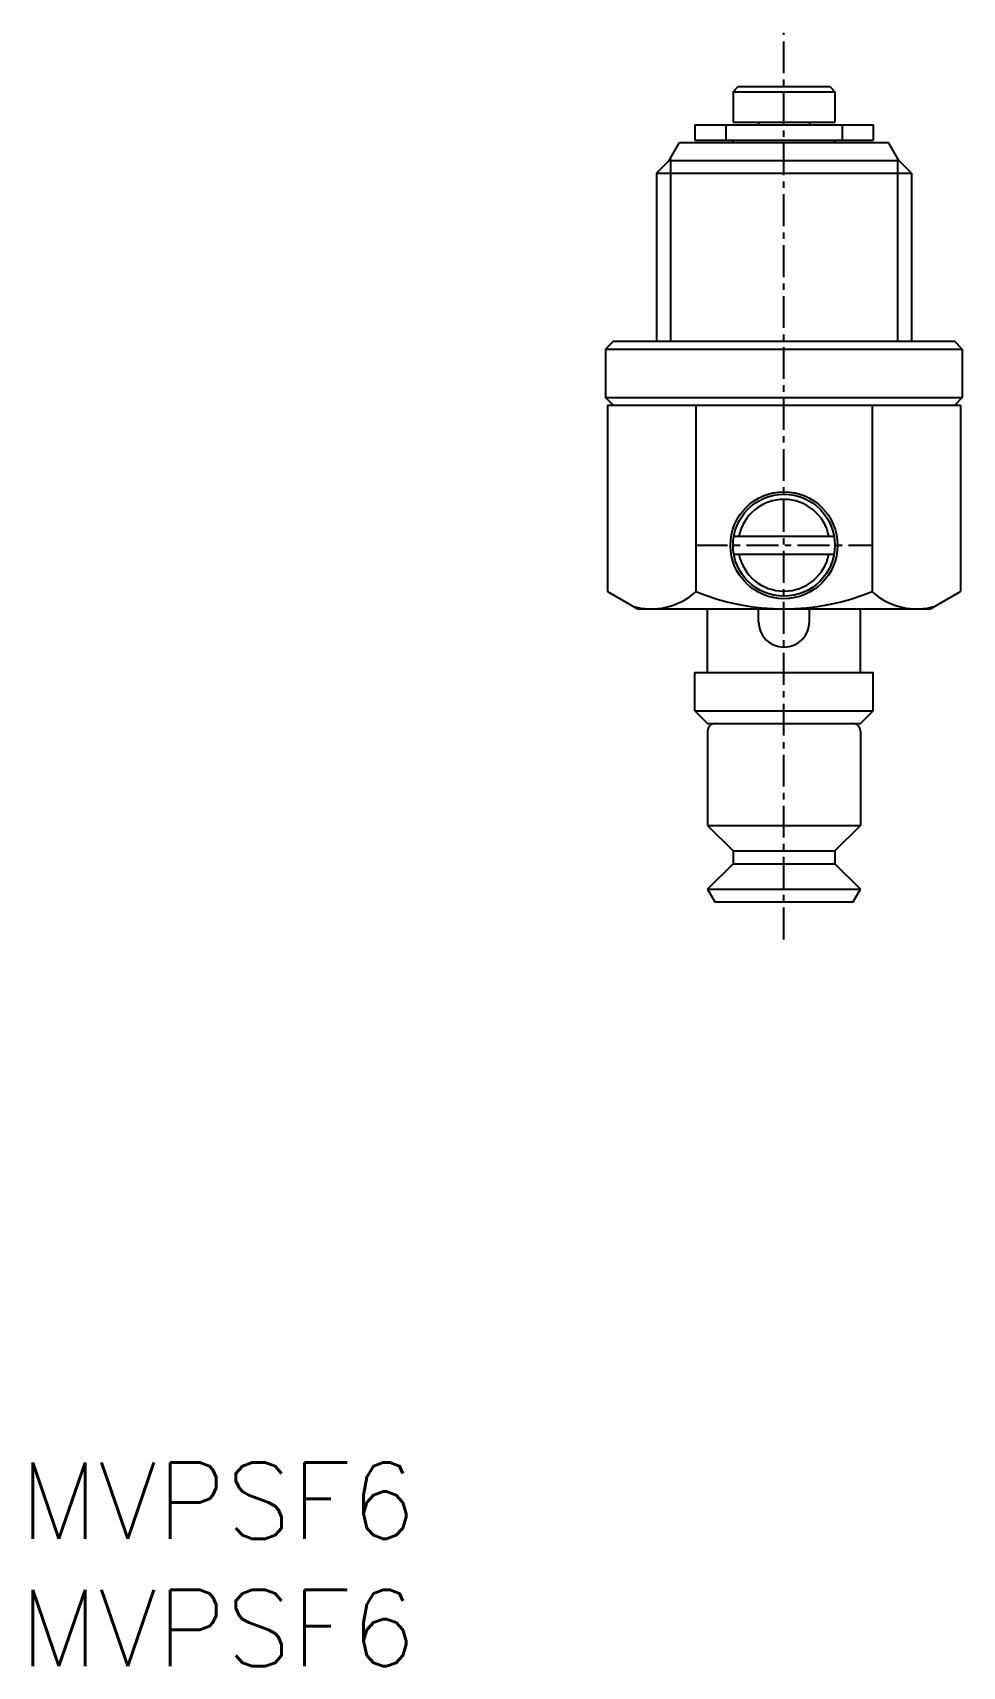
# Model space of a CAD drawing. Extents: x 0.5 to 37, y 0 to 64.1.
import ezdxf

# ---------------------------------------------------------------- set-up
doc = ezdxf.new("R2010")
doc.units = 0
doc.linetypes.add('CENTER', pattern=[2, 1.25, -0.25, 0.25, -0.25])
doc.layers.get('0').update_dxf_attribs({"linetype": 'CONTINUOUS'})
doc.layers.add('CENTER', color=1, linetype='CENTER')
doc.styles.get("Standard").update_dxf_attribs({"font": 'txt.shx'})

# ---------------------------------------------------------------- blocks, each defined once
blk = doc.blocks.new('*U18')
at = {"color": 7, "linetype": 'CONTINUOUS'}
blk.add_text('MVPSF6', height=3, dxfattribs=at).set_placement((0, 0))
blk = doc.blocks.new('*U19')
at = {"color": 7, "linetype": 'CONTINUOUS'}
blk.add_text('MVPSF6', height=3, dxfattribs=at).set_placement((0, 5))

msp = doc.modelspace()

# ---------------------------------------------------------------- linework, layer by layer
at = {"color": 7, "linetype": 'CONTINUOUS'}
for p, q in [((27.99999, 61.79999), (28.20001, 62)), ((28, 61.8), (28, 60.60001)), ((28, 61.8), (32, 61.8)), ((28.2, 62), (31.8, 62)), ((31.79999, 61.99999), (31.99999, 61.79999)), ((32, 61.8), (32, 60.60001)), ((26.5, 60.5), (26.5, 59.90001)), ((26.5, 60.5), (33.5, 60.5)), ((27.71965, 60.5), (27.71965, 59.90001)), ((28, 60.60001), (32, 60.60001)), ((29, 60.60001), (29, 60.5)), ((31, 60.60001), (31, 60.5)), ((32.28035, 60.5), (32.28035, 59.90001)), ((33.5, 60.5), (33.5, 59.90001)), ((25.49586, 59.09999), (25.90001, 59.8)), ((25.90001, 59.8), (34.10001, 59.8)), ((26.5, 59.90001), (33.5, 59.90001)), ((28, 59.8), (28, 59.90001)), ((32, 59.8), (32, 59.90001)), ((34.50416, 59.1), (34.10001, 59.8)), ((25.00001, 58.60415), (25.49586, 59.1)), ((25.49586, 59.09999), (34.50415, 59.09999)), ((25.5415, 59.14565), (25.5415, 52)), ((34.45851, 59.14565), (34.45851, 52)), ((35, 58.60414), (34.50414, 59.09999)), ((25, 58.60414), (25, 52)), ((25, 58.60414), (35, 58.60414)), ((35, 58.60414), (35, 52)), ((23.3, 52), (23, 51.7)), ((36.7, 52), (23.3, 52)), ((37, 51.7), (36.7, 52)), ((23, 51.7), (23, 49.8)), ((23, 51.7), (37, 51.7)), ((37, 51.7), (37, 49.8)), ((23, 49.8), (37, 49.8)), ((23.30002, 49.50001), (23.00002, 49.8)), ((23.07181, 49.5), (23.07181, 42.18024)), ((23.07181, 49.5), (36.92821, 49.5)), ((26.5359, 49.5), (26.5359, 42.18024)), ((33.46411, 49.5), (33.46411, 42.18024)), ((37, 49.8), (36.7, 49.5)), ((36.92821, 49.5), (36.92821, 42.18024)), ((28.03088, 44.35001), (31.96915, 44.35001)), ((28.03088, 43.65001), (31.96915, 43.65001)), ((23.0718, 42.18023), (24.25, 41.5)), ((35.75, 41.5), (36.92821, 42.18023)), ((24.25, 41.5), (35.75, 41.5)), ((27, 39), (27, 41.5)), ((29, 41), (29, 41.5)), ((31, 41), (31, 41.5)), ((33, 39), (33, 41.5)), ((26.5, 39), (33.5, 39)), ((26.5, 37.5), (26.5, 39)), ((33.5, 37.5), (33.5, 39)), ((26.5, 37.5), (33.5, 37.5)), ((26.5, 37.5), (27, 37)), ((33, 37), (33.49999, 37.49999)), ((27, 37), (33, 37)), ((27, 36.7), (27, 33)), ((33, 36.7), (33, 33)), ((27, 33), (33, 33)), ((27.00001, 33.00002), (28.00002, 32.00001)), ((32.00002, 32.00001), (33, 32.99999)), ((27, 30.5), (28, 31.49999)), ((28, 32), (28, 31.5)), ((28, 32), (32, 32)), ((28, 31.5), (32, 31.5)), ((32, 32), (32, 31.5)), ((32, 31.5), (33, 30.5)), ((27, 30.5), (33, 30.5)), ((27, 30.5), (27.28867, 30)), ((32.71132, 29.99999), (33, 30.5)), ((27.28867, 30), (32.71133, 30))]:
    msp.add_line(p, q, dxfattribs=at)
for radius in [2.1, 2]:
    msp.add_circle((30, 44), radius, dxfattribs=at)
for centre, radius, start, end in [((30, 44), 1.8, 11.212284, 168.78772), ((30, 44), 1.8, 191.21228, 348.78772), ((24.80385, 44.04523), 2.54524, 252.88329, 312.8833), ((30, 50.66058), 9.16059, 247.78069, 292.21931), ((35.19615, 44.04523), 2.54524, 227.11672, 287.11671), ((30, 41), 1, 180, 0), ((27.29999, 36.7), 0.3, 90, 180), ((32.70001, 36.7), 0.3, 0, 90)]:
    msp.add_arc(centre, radius, start, end, dxfattribs=at)
msp.add_point((32.71133, 30), dxfattribs=at)
at = {"layer": 'CENTER', "color": 1, "linetype": 'CENTER'}
for p, q in [((30, 28.5262), (30, 64.11662)), ((26.5359, 44), (33.46411, 44))]:
    msp.add_line(p, q, dxfattribs=at)

# ---------------------------------------------------------------- block references
at = {"color": 7, "linetype": 'CONTINUOUS'}
for name in ['*U19', '*U18']:
    msp.add_blockref(name, (0, 0), dxfattribs=at)

doc.saveas('drawing.dxf')
